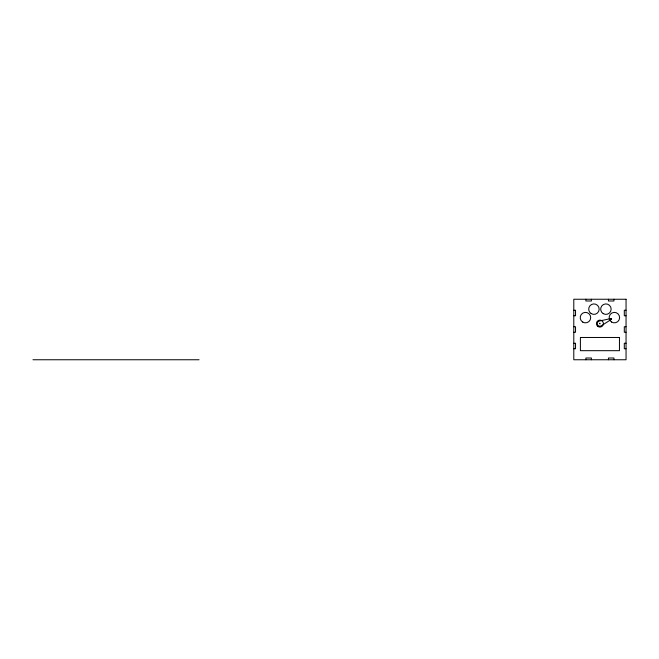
<?xml version="1.0" encoding="UTF-8"?>
<svg xmlns="http://www.w3.org/2000/svg" width="659" height="659" viewBox="0 0 659 659"><rect width="100%" height="100%" fill="white"/><g stroke="black" fill="none" stroke-linecap="round" stroke-linejoin="round"><path stroke-width="0.99" d="M611.445 319.286L601.346 325.801A2.62 2.62 0 0 1 597.499 324.607A2.62 2.62 0 0 1 599.369 321.04L611.124 318.503L611.618 318.898L611.157 318.503M573.791 310.249L575.538 310.249L575.538 315.752L573.791 315.752M626.05 310.249L624.304 310.249L624.304 315.752L626.05 315.752M573.791 326.749L575.538 326.749L575.538 332.251L573.791 332.251M626.05 326.749L624.304 326.749L624.304 332.251L626.05 332.251M573.791 343.248L575.538 343.248L575.538 348.751L573.791 348.751M626.05 343.248L624.304 343.248L624.304 348.751L626.05 348.751M32.95 359.756L199.067 359.756M613.949 299.244L613.949 300.99L608.446 300.99L608.446 299.244M613.949 359.756L613.949 358.01L608.446 358.01L608.446 359.756M591.395 299.244L591.395 300.99L585.892 300.99L585.892 299.244M591.395 359.756L591.395 358.01L585.892 358.01L585.892 359.756M599.509 323.577C600.621 324.714 599.912 322.498 599.525 323.487M626.05 299.244L573.791 299.244L573.791 359.756L626.05 359.756L626.05 299.244M619.452 337.474L580.398 337.474L580.398 350.679L619.452 350.679L619.452 337.474M598.001 326.518A3.493 3.493 0 0 0 603.405 323.808A3.493 3.493 0 0 0 598.356 320.48A3.493 3.493 0 0 0 598.001 326.518M603.216 313.643A5.239 5.239 0 0 0 611.148 309.228A5.239 5.239 0 0 0 603.364 304.565A5.239 5.239 0 0 0 603.216 313.643M582.77 322.111A5.239 5.239 0 0 0 590.703 317.696A5.239 5.239 0 0 0 582.918 313.033A5.239 5.239 0 0 0 582.77 322.111M591.156 313.585A5.239 5.239 0 0 0 599.171 309.335A5.239 5.239 0 0 0 591.477 304.516A5.239 5.239 0 0 0 591.156 313.585M611.601 322.053A5.239 5.239 0 0 0 619.617 317.803A5.239 5.239 0 0 0 611.923 312.984A5.239 5.239 0 0 0 611.601 322.053"/></g></svg>
